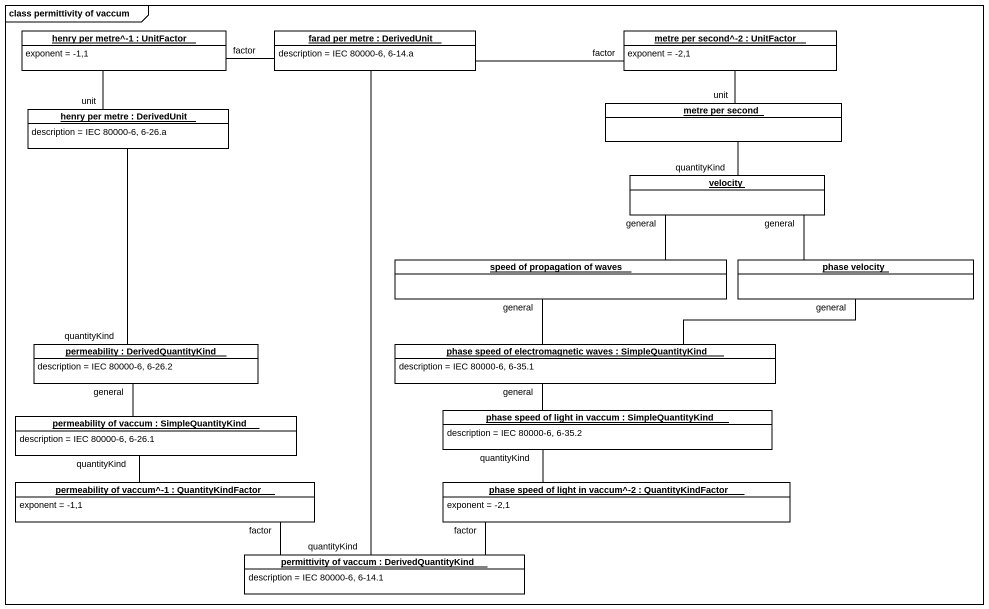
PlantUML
@startuml
mainframe class permittivity of vaccum
hide circle
hide empty members
object "henry per metre^-1 : UnitFactor" as henry_per_metre_1 #FFFFFF {
  exponent = -1,1
}
object "farad per metre : DerivedUnit" as farad_per_metre #FFFFFF {
  description = IEC 80000-6, 6-14.a
}
object "metre per second^-2 : UnitFactor" as metre_per_second_2 #FFFFFF {
  exponent = -2,1
}
object "henry per metre : DerivedUnit" as henry_per_metre #FFFFFF {
  description = IEC 80000-6, 6-26.a
}
object "metre per second" as metre_per_second #FFFFFF
object velocity #FFFFFF
object "speed of propagation of waves" as speed_of_propagation_of #FFFFFF
object "phase velocity" as phase_velocity #FFFFFF
object "permeability : DerivedQuantityKind" as permeability #FFFFFF {
  description = IEC 80000-6, 6-26.2
}
object "phase speed of electromagnetic waves : SimpleQuantityKind" as phase_speed_of #FFFFFF {
  description = IEC 80000-6, 6-35.1
}
object "permeability of vaccum : SimpleQuantityKind" as permeability_of_vaccum #FFFFFF {
  description = IEC 80000-6, 6-26.1
}
object "phase speed of light in vaccum : SimpleQuantityKind" as phase_speed_of_light_in #FFFFFF {
  description = IEC 80000-6, 6-35.2
}
object "permeability of vaccum^-1 : QuantityKindFactor" as permeability_of_vaccum_1 #FFFFFF {
  exponent = -1,1
}
object "phase speed of light in vaccum^-2 : QuantityKindFactor" as phase_speed_of_light_in_2 #FFFFFF {
  exponent = -2,1
}
object "permittivity of vaccum : DerivedQuantityKind" as permittivity_of_vaccum #FFFFFF {
  description = IEC 80000-6, 6-14.1
}
henry_per_metre_1 -right- farad_per_metre : factor
farad_per_metre -- permittivity_of_vaccum : quantityKind
metre_per_second_2 -left- farad_per_metre : factor
henry_per_metre -up- henry_per_metre_1 : unit
henry_per_metre -- permeability : quantityKind
metre_per_second -up- metre_per_second_2 : unit
metre_per_second -- velocity : quantityKind
speed_of_propagation_of -right- velocity : general
phase_velocity -up- velocity : general
phase_speed_of -up- speed_of_propagation_of : general
phase_speed_of -right- phase_velocity : general
permeability_of_vaccum -up- permeability : general
permeability_of_vaccum -- permeability_of_vaccum_1 : quantityKind
phase_speed_of_light_in -up- phase_speed_of : general
phase_speed_of_light_in -- phase_speed_of_light_in_2 : quantityKind
permeability_of_vaccum_1 -right- permittivity_of_vaccum : factor
phase_speed_of_light_in_2 -left- permittivity_of_vaccum : factor
@enduml
